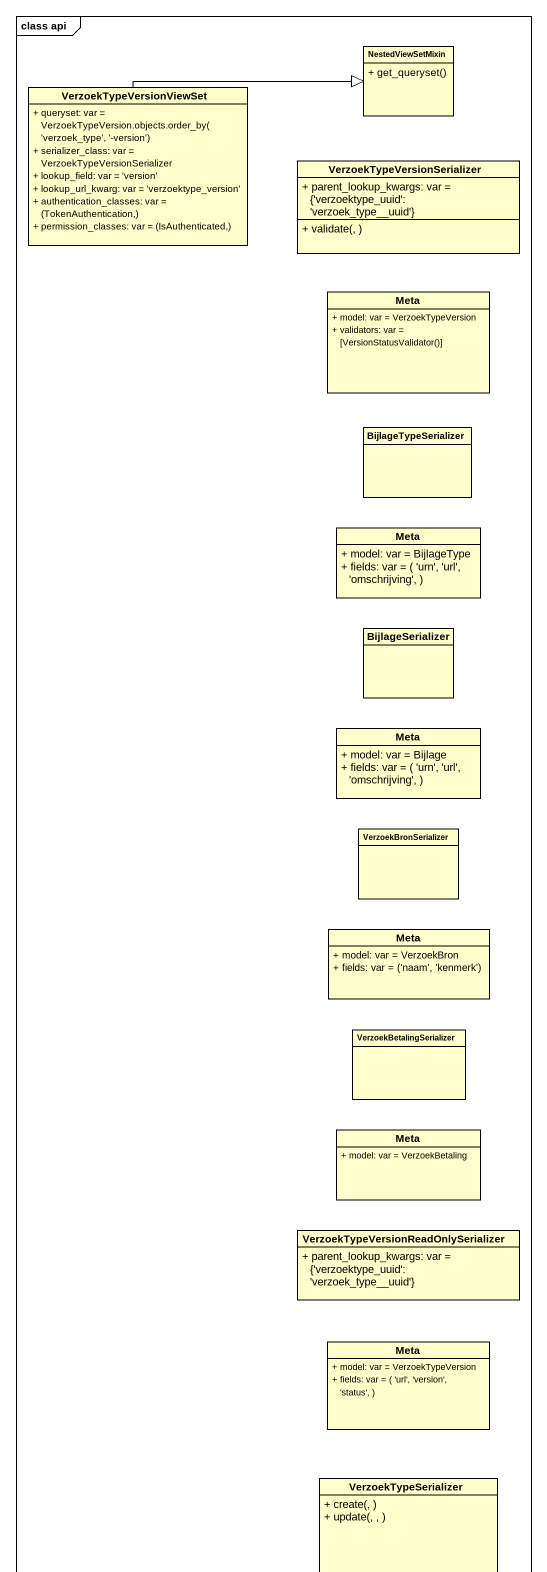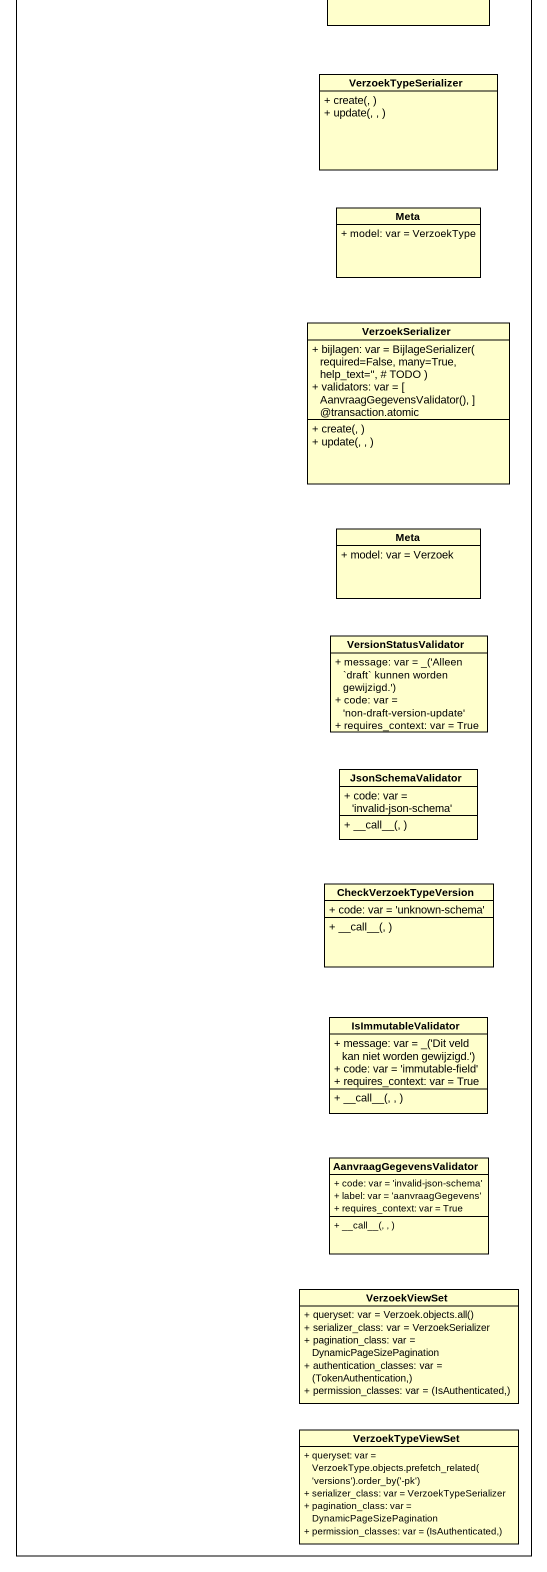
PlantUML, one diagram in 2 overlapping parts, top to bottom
@startuml
mainframe class api
hide circle
hide empty members
skinparam classAttributeIconSize 0
class VerzoekTypeVersionViewSet {
  {field} + queryset: var = VerzoekTypeVersion.objects.order_by('verzoek_type', '-version')
  + serializer_class: var = VerzoekTypeVersionSerializer
  + lookup_field: var = 'version'
  + lookup_url_kwarg: var = 'verzoektype_version'
  {field} + authentication_classes: var = (TokenAuthentication,)
  {field} + permission_classes: var = (IsAuthenticated,)
}
class NestedViewSetMixin {
  + get_queryset()
}
class VerzoekTypeVersionSerializer {
  + parent_lookup_kwargs: var = {'verzoektype_uuid': 'verzoek_type__uuid'}
  + validate(, )
}
class Meta {
  + model: var = VerzoekTypeVersion
  {field} + validators: var = [VersionStatusValidator()]
}
class BijlageTypeSerializer
class "Meta" as Meta_2 {
  + model: var = BijlageType
  {field} + fields: var = ( 'urn', 'url', 'omschrijving', )
}
class BijlageSerializer
class "Meta" as Meta_3 {
  + model: var = Bijlage
  {field} + fields: var = ( 'urn', 'url', 'omschrijving', )
}
class VerzoekBronSerializer
class "Meta" as Meta_4 {
  + model: var = VerzoekBron
  {field} + fields: var = ('naam', 'kenmerk')
}
class VerzoekBetalingSerializer
class "Meta" as Meta_5 {
  + model: var = VerzoekBetaling
}
class "VerzoekTypeVersionReadOnlySerializer" as VerzoekTypeVersionReadOnlySe {
  + parent_lookup_kwargs: var = {'verzoektype_uuid': 'verzoek_type__uuid'}
}
class "Meta" as Meta_6 {
  + model: var = VerzoekTypeVersion
  {field} + fields: var = ( 'url', 'version', 'status', )
}
class VerzoekTypeSerializer {
  + create(, )
  + update(, , )
}
class "Meta" as Meta_7 {
  + model: var = VerzoekType
}
class VerzoekSerializer {
  {field} + bijlagen: var = BijlageSerializer( required=False, many=True, help_text='', # TODO )
  {field} + validators: var = [ AanvraagGegevensValidator(), ] @transaction.atomic
  + create(, )
  + update(, , )
}
class "Meta" as Meta_8 {
  + model: var = Verzoek
}
class VersionStatusValidator {
  {field} + message: var = _('Alleen `draft` kunnen worden gewijzigd.')
  + code: var = 'non-draft-version-update'
  + requires_context: var = True
}
class JsonSchemaValidator {
  + code: var = 'invalid-json-schema'
  + ~__call~__(, )
}
class CheckVerzoekTypeVersion {
  + code: var = 'unknown-schema'
  + ~__call~__(, )
}
class IsImmutableValidator {
  {field} + message: var = _('Dit veld kan niet worden gewijzigd.')
  + code: var = 'immutable-field'
  + requires_context: var = True
  + ~__call~__(, , )
}
class AanvraagGegevensValidator {
  + code: var = 'invalid-json-schema'
  + label: var = 'aanvraagGegevens'
  + requires_context: var = True
  + ~__call~__(, , )
}
class VerzoekViewSet {
  {field} + queryset: var = Verzoek.objects.all()
  + serializer_class: var = VerzoekSerializer
  + pagination_class: var = DynamicPageSizePagination
  {field} + authentication_classes: var = (TokenAuthentication,)
  {field} + permission_classes: var = (IsAuthenticated,)
}
class VerzoekTypeViewSet {
  {field} + queryset: var = VerzoekType.objects.prefetch_related('versions').order_by('-pk')
  + serializer_class: var = VerzoekTypeSerializer
  + pagination_class: var = DynamicPageSizePagination
  {field} + permission_classes: var = (IsAuthenticated,)
}
VerzoekTypeVersionViewSet -right-|> NestedViewSetMixin
@enduml
